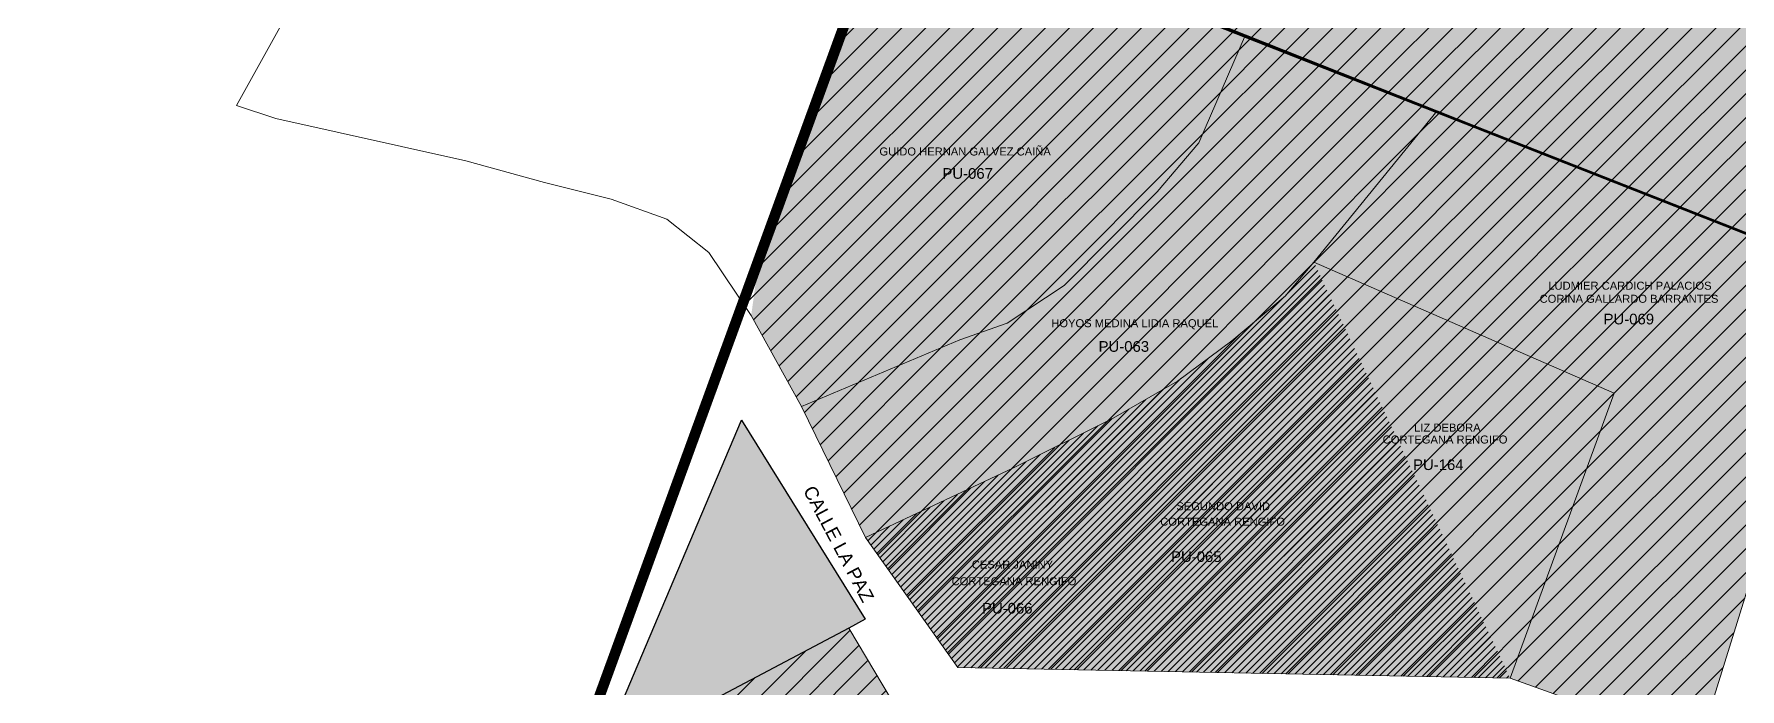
# Model space of a CAD drawing. Header units: metres. Extents: x 546056 to 547654, y 9072317 to 9075555.
# Drawn here: x 546342.1 to 546661.9, y 9073574.1 to 9073696.8 of the extents above; entities that cross this region are included whole.
import ezdxf
from ezdxf.enums import TextEntityAlignment as Align

# ---------------------------------------------------------------- set-up
doc = ezdxf.new("R2010")
doc.units = ezdxf.units.M
doc.linetypes.add('DASHED', pattern=[0.75, 0.5, -0.25])
doc.layers.get('0').update_dxf_attribs({"color": 130})
for name, color, linetype in [('0-poligonos', 7, 'DASHED'), ('3. HACHT_ADQUIRIDO', 3, 'Continuous'), ('CODIGO PREDIO', 5, 'Continuous'), ('EDICION_PARCELAS', 211, 'Continuous'), ('ENTREGADOS A OPAT', 130, 'Continuous'), ('LOTES', 7, 'Continuous'), ('LOTES_PREDIOS', 7, 'Continuous'), ('PARTIDA 11161618_MTC', 150, 'Continuous'), ('PROPIETARIOS', 7, 'Continuous'), ('VIAS', 7, 'Continuous')]:
    doc.layers.add(name, color=color, linetype=linetype)
doc.styles.add('arial', font='arial.ttf', dxfattribs={"height": 0.1})

msp = doc.modelspace()

# ---------------------------------------------------------------- hatches: boundary and pattern name
at = {"layer": '3. HACHT_ADQUIRIDO', "lineweight": 0, "ltscale": 0.3}
h = msp.add_hatch(color=92, dxfattribs=at)
h.dxf.hatch_style = 1
h.paths.add_polyline_path([(546518.99, 9073767.06), (546697.93, 9073697.28), (546681.54, 9073652.16), (546502.72, 9073722.48)])
h = msp.add_hatch(color=92, dxfattribs=at)
h.dxf.hatch_style = 1
h.paths.add_polyline_path([(546485.97, 9073627.02), (546476.53, 9073644.07), (546477.88, 9073654), (546480.26, 9073658.76), (546481.46, 9073666.5), (546486.22, 9073674.53), (546486.52, 9073680.19), (546491.88, 9073691.8), (546495.45, 9073702.81), (546500.22, 9073714.12), (546502.72, 9073722.48), (546569.2, 9073696.64), (546560.45, 9073676.45), (546552.66, 9073667.23), (546535.2, 9073649.7), (546524.5, 9073642.64), (546515.64, 9073639.5)])
h = msp.add_hatch(color=92, dxfattribs=at)
h.dxf.hatch_style = 1
h.paths.add_polyline_path([(546581.99, 9073654.08), (546605.13, 9073682.4), (546569.2, 9073696.64), (546560.45, 9073676.45), (546552.66, 9073667.23), (546535.2, 9073649.7), (546524.5, 9073642.64), (546515.64, 9073639.5), (546485.97, 9073627.02), (546497.94, 9073602.42), (546525.73, 9073615.48), (546544.4, 9073624.82), (546556.47, 9073631.76), (546566.62, 9073639.28), (546576.64, 9073647.7)])
h = msp.add_hatch(color=92, dxfattribs=at)
h.dxf.hatch_style = 1
h.paths.add_polyline_path([(546681.75, 9073652.04), (546605.13, 9073682.4), (546581.99, 9073654.08), (546638.34, 9073629.49), (546618.81, 9073576.08), (546654.18, 9073563.4)])
at = {"layer": '3. HACHT_ADQUIRIDO', "ltscale": 0.3}
h = msp.add_hatch(dxfattribs=at)
h.set_pattern_fill('ANSI31', color=92, scale=0.3)
edge = h.paths.add_edge_path()
edge.add_line((546581.99, 9073654.08), (546576.64, 9073647.7))
edge.add_line((546576.64, 9073647.7), (546566.62, 9073639.28))
edge.add_line((546566.62, 9073639.28), (546556.47, 9073631.76))
edge.add_line((546556.47, 9073631.76), (546544.4, 9073624.82))
edge.add_line((546544.4, 9073624.82), (546525.73, 9073615.48))
edge.add_line((546525.73, 9073615.48), (546497.94, 9073602.42))
edge.add_line((546497.94, 9073602.42), (546515.26, 9073578.09))
edge.add_line((546515.26, 9073578.09), (546618.81, 9073576.08))
at = {"layer": '3. HACHT_ADQUIRIDO', "lineweight": 0, "ltscale": 0.3}
h = msp.add_hatch(color=92, dxfattribs=at)
h.dxf.hatch_style = 1
h.paths.add_polyline_path([(546581.99, 9073654.08), (546576.64, 9073647.7), (546566.62, 9073639.28), (546556.47, 9073631.76), (546544.4, 9073624.82), (546525.73, 9073615.48), (546497.94, 9073602.42), (546515.26, 9073578.09), (546618.81, 9073576.08), (546638.34, 9073629.49)])
h = msp.add_hatch(color=92, dxfattribs=at)
h.dxf.hatch_style = 1
h.paths.add_polyline_path([(546447.78, 9073398.24), (546483.22, 9073527.32), (546471.96, 9073538.04), (546468.83, 9073537.02), (546458.08, 9073566.03), (546497.92, 9073587.12), (546474.69, 9073624.45), (546443.38, 9073550.51), (546439.78, 9073553), (546404.49, 9073429.3)])
h = msp.add_hatch(color=92, dxfattribs=at)
h.dxf.hatch_style = 1
h.paths.add_polyline_path([(546471.96, 9073538.04), (546514.15, 9073553.01), (546494.86, 9073585.47), (546458.08, 9073566.03), (546468.83, 9073537.02)])
at = {"layer": 'ENTREGADOS A OPAT'}
h = msp.add_hatch(dxfattribs=at)
h.set_pattern_fill('ANSI31', color=256)
h.paths.add_polyline_path([(546518.99, 9073767.06), (546502.89, 9073722.92), (546569.2, 9073696.64), (546605.13, 9073682.4), (546669.69, 9073656.82), (546681.54, 9073652.16), (546697.93, 9073697.28)])
h.paths.add_polyline_path([(546522.5, 9073742.2), (546547.68, 9073732.63), (546549.34, 9073736.98), (546524.15, 9073746.55)], flags=24)
h.paths.add_polyline_path([(546517.87, 9073732.62), (546560.29, 9073716.49), (546561.92, 9073720.79), (546519.51, 9073736.92)], flags=24)
h.paths.add_polyline_path([(546569.34, 9073709.57), (546586.91, 9073709.57), (546586.91, 9073715.69), (546569.34, 9073715.69)], flags=24)
h = msp.add_hatch(dxfattribs=at)
h.set_pattern_fill('ANSI31', color=256)
h.paths.add_polyline_path([(546502.72, 9073722.48), (546474.96, 9073646.39), (546476.53, 9073644.07), (546485.97, 9073627.02), (546515.64, 9073639.5), (546524.5, 9073642.64), (546535.2, 9073649.7), (546552.66, 9073667.23), (546560.45, 9073676.45), (546569.09, 9073696.38)])
h.paths.add_polyline_path([(546511.86, 9073669.14), (546522.35, 9073669.14), (546522.35, 9073672.2), (546511.86, 9073672.2)], flags=24)
h.paths.add_polyline_path([(546500.09, 9073673.56), (546533.16, 9073673.56), (546533.16, 9073676.34), (546500.09, 9073676.34)], flags=24)
h = msp.add_hatch(dxfattribs=at)
h.set_pattern_fill('ANSI31', color=256)
h.paths.add_polyline_path([(546556.47, 9073631.76), (546566.62, 9073639.28), (546576.64, 9073647.7), (546581.99, 9073654.08), (546605.01, 9073682.25), (546569.09, 9073696.38), (546560.45, 9073676.45), (546552.66, 9073667.23), (546535.2, 9073649.7), (546524.5, 9073642.64), (546515.64, 9073639.5), (546485.97, 9073627.02), (546497.94, 9073602.42), (546525.73, 9073615.48), (546544.4, 9073624.82)])
h.paths.add_polyline_path([(546541.14, 9073636.7), (546551.64, 9073636.7), (546551.64, 9073639.77), (546541.14, 9073639.77)], flags=24)
h.paths.add_polyline_path([(546532.38, 9073641.33), (546564.52, 9073641.33), (546564.52, 9073643.79), (546532.38, 9073643.79)], flags=24)
h = msp.add_hatch(dxfattribs=at)
h.set_pattern_fill('ANSI31', color=256)
h.paths.add_polyline_path([(546681.75, 9073652.04), (546669.69, 9073656.82), (546605.01, 9073682.25), (546581.99, 9073654.08), (546638.34, 9073629.49), (546618.81, 9073576.08), (546654.18, 9073563.4)])
h.paths.add_polyline_path([(546635.82, 9073641.84), (546646.31, 9073641.84), (546646.31, 9073644.91), (546635.82, 9073644.91)], flags=24)
h.paths.add_polyline_path([(546623.95, 9073646.02), (546658.26, 9073646.02), (546658.26, 9073648.35), (546623.95, 9073648.35)], flags=24)
h.paths.add_polyline_path([(546625.58, 9073648.48), (546656.98, 9073648.48), (546656.98, 9073650.8), (546625.58, 9073650.8)], flags=24)
h = msp.add_hatch(dxfattribs=at)
h.set_pattern_fill('ANSI31', color=256)
h.paths.add_polyline_path([(546638.34, 9073629.49), (546581.99, 9073654.08), (546576.64, 9073647.7), (546566.62, 9073639.28), (546556.47, 9073631.76), (546544.4, 9073624.82), (546525.73, 9073615.48), (546497.94, 9073602.42), (546515.26, 9073578.09), (546618.81, 9073576.08)])
h.paths.add_polyline_path([(546554.73, 9073597.31), (546565.23, 9073597.31), (546565.23, 9073600.37), (546554.73, 9073600.37)], flags=24)
h.paths.add_polyline_path([(546519.29, 9073587.64), (546529.78, 9073587.64), (546529.78, 9073590.7), (546519.29, 9073590.7)], flags=24)
h.paths.add_polyline_path([(546600.11, 9073614.55), (546610.6, 9073614.55), (546610.6, 9073617.61), (546600.11, 9073617.61)], flags=24)
h.paths.add_polyline_path([(546593.95, 9073619.65), (546618.71, 9073619.65), (546618.71, 9073621.97), (546593.95, 9073621.97)], flags=24)
h.paths.add_polyline_path([(546600.43, 9073621.88), (546613.67, 9073621.88), (546613.67, 9073624.21), (546600.43, 9073624.21)], flags=24)
h.paths.add_polyline_path([(546513.13, 9073593.08), (546537.89, 9073593.08), (546537.89, 9073595.41), (546513.13, 9073595.41)], flags=24)
h.paths.add_polyline_path([(546517.49, 9073596.22), (546533.52, 9073596.22), (546533.52, 9073598.54), (546517.49, 9073598.54)], flags=24)
h.paths.add_polyline_path([(546552.24, 9073604.25), (546577, 9073604.25), (546577, 9073606.58), (546552.24, 9073606.58)], flags=24)
h.paths.add_polyline_path([(546555.84, 9073607.14), (546574.2, 9073607.14), (546574.2, 9073609.47), (546555.84, 9073609.47)], flags=24)
h = msp.add_hatch(dxfattribs=at)
h.set_pattern_fill('ANSI31', color=256)
h.paths.add_polyline_path([(546494.86, 9073585.47), (546458.08, 9073566.03), (546468.83, 9073537.02), (546471.96, 9073538.04), (546514.15, 9073553.01)])
h.paths.add_polyline_path([(546478.36, 9073554.96), (546488.86, 9073554.96), (546488.86, 9073558.02), (546478.36, 9073558.02)], flags=24)
h.paths.add_polyline_path([(546476.55, 9073564.02), (546494.3, 9073564.02), (546494.3, 9073566.49), (546476.55, 9073566.49)], flags=24)
h.paths.add_polyline_path([(546484.21, 9073557.46), (546486.79, 9073557.46), (546486.79, 9073560.52), (546484.21, 9073560.52)], flags=24)
h.paths.add_polyline_path([(546471.66, 9073561.26), (546497.57, 9073561.26), (546497.57, 9073563.73), (546471.66, 9073563.73)], flags=24)

# ---------------------------------------------------------------- linework, layer by layer
at = {"color": 6, "const_width": 2}
msp.add_lwpolyline([(547216.73, 9075324.66), (546767.97, 9074094.98), (546561.61, 9074000.19), (546516.25, 9073875.9), (546540.05, 9073824.76), (546422.46, 9073502.5), (546440.76, 9073495.82), (546398.65, 9073380.06), (546494.4, 9073344.98), (546442.37, 9073202.37), (546456.89, 9073184.25), (546450.67, 9073167.23), (546436.97, 9073157.21), (546428.58, 9073141), (546422.02, 9073113.57), (546429.02, 9073108.07), (546416.75, 9073073.35), (546399.14, 9073053.24), (546394.71, 9073051.63), (546390.13, 9073059.21), (546216.52, 9072583.39)], dxfattribs=at)
at = {"layer": '0-poligonos', "ltscale": 5, "const_width": 2}
msp.add_lwpolyline([(547216.73, 9075324.66), (546767.97, 9074094.98), (546561.61, 9074000.19), (546516.25, 9073875.9), (546540.05, 9073824.76), (546422.46, 9073502.5), (546440.76, 9073495.82), (546398.49, 9073379.98), (546494.4, 9073344.98), (546442.37, 9073202.37), (546448.37, 9073194.52), (546456.9, 9073184.27), (546450.67, 9073167.23), (546436.97, 9073157.21), (546428.58, 9073141), (546422.02, 9073113.57), (546429.02, 9073108.07), (546416.75, 9073073.35), (546395.95, 9073049.59), (546390.13, 9073059.21), (546362.75, 9072984.17)], dxfattribs=at)
at = {"layer": 'EDICION_PARCELAS', "color": 6, "const_width": 0.5}
msp.add_lwpolyline([(546697.93, 9073697.28), (546681.54, 9073652.16), (546413.52, 9073757.55), (546438.93, 9073798.28)], dxfattribs=at)
at = {"layer": 'LOTES', "color": 7}
msp.add_lwpolyline([(546474.69, 9073624.45), (546497.92, 9073587.12), (546494.86, 9073585.47), (546458.08, 9073566.03), (546468.83, 9073537.02), (546471.96, 9073538.04), (546483.22, 9073527.32), (546447.78, 9073398.24), (546414.06, 9073422.43), (546440.76, 9073495.82), (546422.46, 9073502.5), (546439.78, 9073553), (546443.38, 9073550.51)], close=True, dxfattribs=at)
at = {"layer": 'LOTES_PREDIOS', "color": 250, "linetype": 'Continuous', "lineweight": 0}
for points in [[(546485.97, 9073627.02), (546476.53, 9073644.07), (546468.56, 9073655.87), (546460.73, 9073662.11), (546450.29, 9073665.88), (546437.76, 9073669.01), (546423.03, 9073673.05), (546387.37, 9073681), (546380.04, 9073683.44), (546396.61, 9073713.27), (546424.01, 9073754.18), (546569.2, 9073696.64), (546560.45, 9073676.45), (546552.66, 9073667.23), (546535.2, 9073649.7), (546524.5, 9073642.64), (546515.64, 9073639.5)], [(546581.99, 9073654.08), (546605.13, 9073682.4), (546569.2, 9073696.64), (546560.45, 9073676.45), (546552.66, 9073667.23), (546535.2, 9073649.7), (546524.5, 9073642.64), (546515.64, 9073639.5), (546485.97, 9073627.02), (546497.94, 9073602.42), (546525.73, 9073615.48), (546544.4, 9073624.82), (546556.47, 9073631.76), (546566.62, 9073639.28), (546576.64, 9073647.7), (546581.99, 9073654.08)], [(546681.75, 9073652.04), (546605.13, 9073682.4), (546581.99, 9073654.08), (546638.34, 9073629.49), (546618.81, 9073576.08), (546654.18, 9073563.4)], [(546471.96, 9073538.04), (546514.15, 9073553.01), (546494.86, 9073585.47), (546458.08, 9073566.03), (546468.83, 9073537.02)]]:
    msp.add_lwpolyline(points, close=True, dxfattribs=at).dxf.unprotected_set("ltscale", 0)
for points in [[(546581.99, 9073654.08), (546576.64, 9073647.7), (546566.62, 9073639.28), (546556.47, 9073631.76), (546544.4, 9073624.82), (546525.73, 9073615.48), (546497.94, 9073602.42), (546515.26, 9073578.09), (546618.81, 9073576.08)], [(546458.08, 9073566.03), (546497.92, 9073587.12), (546474.69, 9073624.45), (546443.38, 9073550.51), (546439.78, 9073553), (546404.49, 9073429.3), (546447.78, 9073398.24), (546483.22, 9073527.32), (546471.96, 9073538.04)]]:
    msp.add_lwpolyline(points, dxfattribs=at).dxf.unprotected_set("ltscale", 0)
at = {"layer": 'PARTIDA 11161618_MTC', "const_width": 0.5}
msp.add_lwpolyline([(547356.67, 9075478.03), (547325.66, 9075439.44), (547240.05, 9075349.23), (546907.66, 9074448.73), (546899.85, 9074456.36), (546767.97, 9074094.98), (546561.61, 9074000.19), (546516.25, 9073875.9), (546540.05, 9073824.76), (546422.46, 9073502.5), (546440.76, 9073495.82), (546414.1, 9073422.75), (546482.53, 9073375.31), (546489.27, 9073387.67), (546503.78, 9073378.8), (546543.27, 9073464.65), (546549.95, 9073460.34), (546511.5, 9073355.22), (546572.43, 9073312.99)], close=True, dxfattribs=at)

# ---------------------------------------------------------------- texts
at = {"layer": 'CODIGO PREDIO', "style": 'arial'}
for s, p in [('PU-067', (546517.11, 9073670.68)), ('PU-069', (546641.07, 9073643.39)), ('PU-063', (546546.39, 9073638.25)), ('PU-164', (546605.35, 9073616.09)), ('PU-065', (546559.98, 9073598.85)), ('PU-066', (546524.54, 9073589.18))]:
    msp.add_text(s, height=2, dxfattribs=at).set_placement(p, align=Align.MIDDLE_CENTER)
at = {"layer": 'PROPIETARIOS', "style": 'arial'}
for s, p in [('GUIDO HERNAN GALVEZ CAIÑA', (546516.63, 9073674.8)), ('CORINA GALLARDO BARRANTES', (546641.11, 9073647.19)), ('LUDMIER CARDICH PALACIOS', (546641.28, 9073649.64)), ('HOYOS MEDINA LIDIA RAQUEL', (546548.45, 9073642.61)), ('LIZ DEBORA', (546607.05, 9073623.04)), (' CORTEGANA RENGIFO', (546606.33, 9073620.81)), ('SEGUNDO DAVID', (546565.02, 9073608.3)), (' CORTEGANA RENGIFO', (546564.62, 9073605.41)), ('CESAR JANINY', (546525.51, 9073597.38)), (' CORTEGANA RENGIFO', (546525.51, 9073594.24))]:
    msp.add_text(s, height=1.5, dxfattribs=at).set_placement(p, align=Align.MIDDLE_CENTER)
at = {"layer": 'VIAS', "color": 7, "linetype": 'Continuous', "lineweight": 20, "style": 'arial'}
msp.add_text('CALLE LA PAZ', height=2.5, rotation=297.961, dxfattribs=at).set_placement((546486.19, 9073611.28))

doc.saveas('drawing.dxf')
